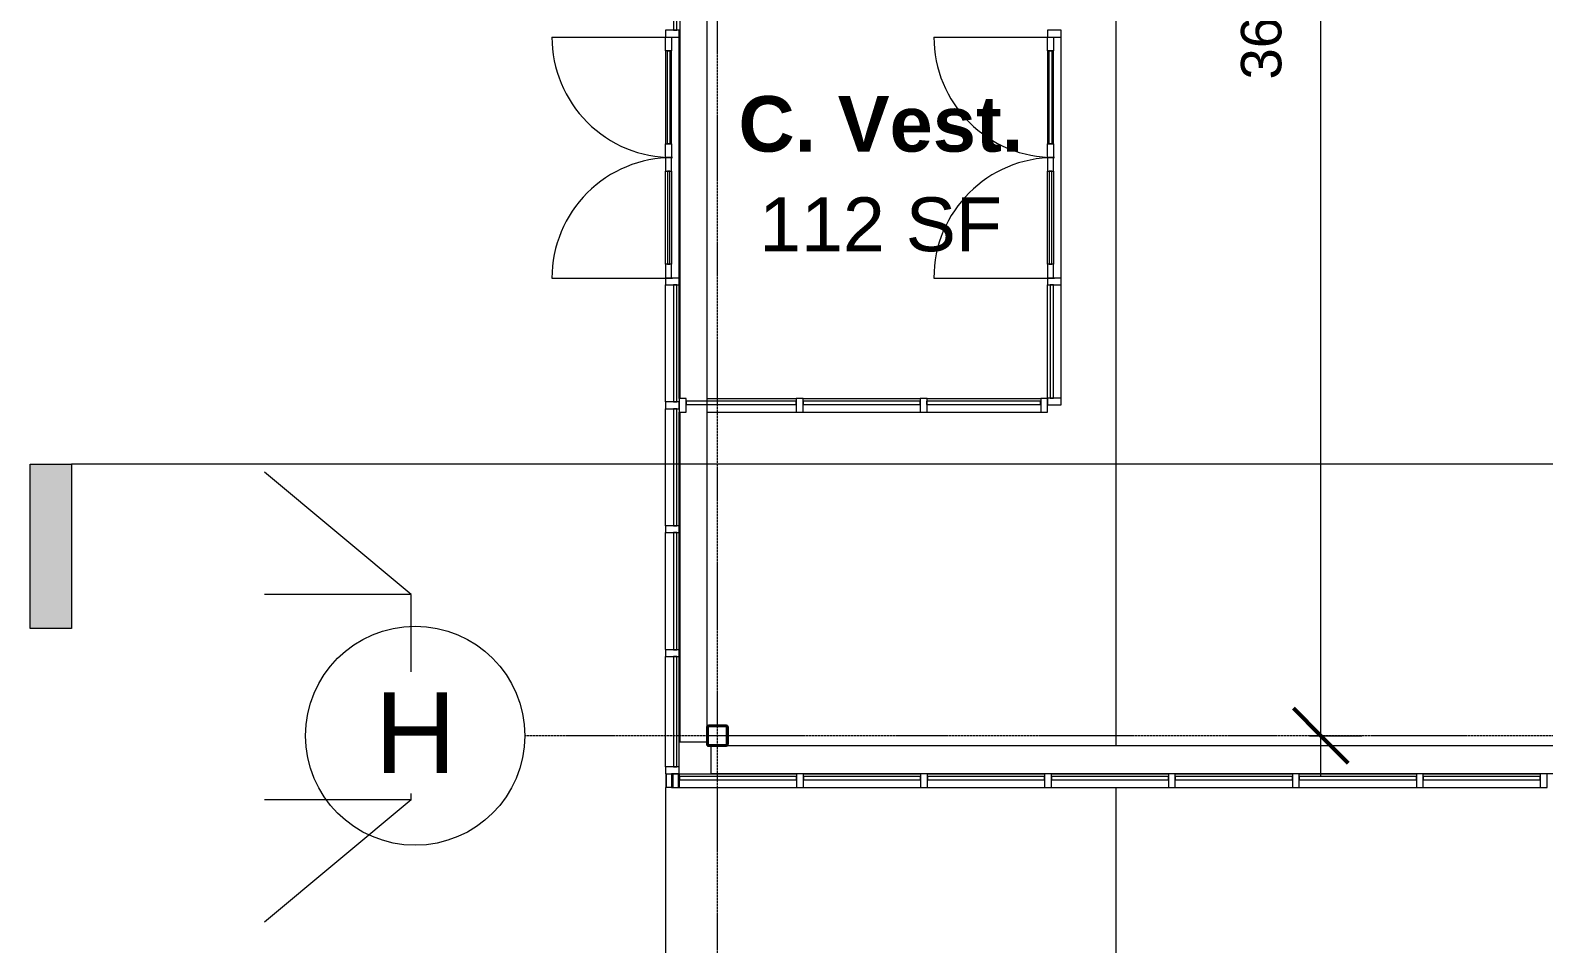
# Model space of a CAD drawing. Header units: inches. Extents: x 21806 to 26875, y -23174 to -20350.
# Drawn here: x 21872 to 22313.9, y -22845.1 to -22578.2 of the extents above; entities that cross this region are included whole.
import ezdxf

# ---------------------------------------------------------------- set-up
doc = ezdxf.new("R2010")
doc.units = ezdxf.units.IN
doc.header["$MEASUREMENT"] = 0
doc.linetypes.add('Grid Line 1_2_', pattern=[0.875, 0.5, -0.125, 0.125, -0.125])
for name, color, linetype, lineweight in [('A-ANNO-DIMS', 211, 'Continuous', 9), ('A-ANNO-DIMS-128', 211, 'Continuous', 9), ('A-DETL', 90, 'Continuous', 9), ('A-DOOR', 31, 'Continuous', 13), ('A-FLOR-OTLN', 90, 'Continuous', 9), ('A-GLAZ-CURT', 52, 'Continuous', 9), ('A-GLAZ-CWMG', 51, 'Continuous', 9), ('C-BLDG-PADS', 91, 'Continuous', 9), ('C-TOPO', 7, 'Continuous', 9), ('Conc', 7, 'Continuous', 9), ('G-ANNO-SYMB', 111, 'Continuous', 9), ('M-AREA-IDEN', 171, 'Continuous', 9), ('S-BEAM', 12, 'Continuous', 9), ('S-COLS', 52, 'Continuous', 9), ('S-GRID', 1, 'Continuous', 9), ('S-GRID-IDEN', 1, 'Continuous', 9)]:
    doc.layers.add(name, color=color, linetype=linetype, lineweight=lineweight)
doc.styles.add('Arial', font='arial.ttf', dxfattribs={"height": 11.802395})
doc.styles.add('Arial_1', font='arial.ttf', dxfattribs={"height": 23.60479})
doc.styles.add('Arial_2', font='arial.ttf', dxfattribs={"height": 15.736527})
doc.styles.add('Arial_B_1', font='arialbd.ttf', dxfattribs={"height": 16.236099})
doc.dimstyles.new('Linear_-_3_32__Arial', dxfattribs={"dimscale": 12, "dimtxt": 12, "dimasz": 1.333333, "dimexe": 1, "dimexo": 0.666667, "dimgap": 0.666667, "dimtad": 1, "dimdec": 0, "dimzin": 1, "dimdsep": 46, "dimlunit": 4, "dimtxsty": 'Arial', "dimblk1": 'OBLIQUE', "dimblk2": 'OBLIQUE', "dimsah": 1, "dimcen": 0.09, "dimdle": 1, "dimazin": 0, "dimtfac": 1, "dimtdec": 4, "dimtix": 1, "dimtmove": 0, "dimatfit": 3, "dimfxl": 1, "dimtvp": 1, "dimtfill": 1, "dimfrac": 2, "dimtolj": 1, "dimtzin": 0, "dimarcsym": 2})

# ---------------------------------------------------------------- blocks, each defined once
blk = doc.blocks.new('Girt_C - 8_D-948188-First Floor Plan')
at = {"layer": 'S-BEAM'}
for p, q in [((22061.64, -22545.05), (22061.64, -22685.8)), ((22069.64, -22686.55), (22069.64, -22545.59)), ((22061.64, -22689.8), (22061.64, -22786.18)), ((22069.64, -22687.55), (22069.64, -22686.55)), ((22069.64, -22781.77), (22069.64, -22687.55)), ((22061.83, -22786.18), (22061.64, -22786.18)), ((22069.45, -22786.18), (22061.83, -22786.18)), ((22069.64, -22786.18), (22069.45, -22786.18))]:
    blk.add_line(p, q, dxfattribs=at)
blk = doc.blocks.new('HSS-Hollow Structural Section-Column - HSS6X6X1_4-V13-First Floor Plan')
at = {"layer": 'S-COLS'}
h = blk.add_hatch(dxfattribs=at)
h.set_pattern_fill('FP_11', color=256, style=0, pattern_type=2)
h.set_pattern_definition([(225, (22072.64, -22784.303), (12.671354, -12.671354), []), (225, (22072.64, -22803.503), (12.671354, -12.671354), [])])
h.paths.add_polyline_path([(-2.53, 3), (-2.86, 2.86), (-3, 2.53), (-3, -2.53), (-2.86, -2.86), (-2.53, -3), (2.53, -3), (2.86, -2.86), (3, -2.53), (3, 2.53), (2.86, 2.86), (2.53, 3)], flags=0)
h.paths.add_polyline_path([(2.53, 2.77), (2.7, 2.7), (2.77, 2.53), (2.77, -2.53), (2.7, -2.7), (2.53, -2.77), (-2.53, -2.77), (-2.7, -2.7), (-2.77, -2.53), (-2.77, 2.53), (-2.7, 2.7), (-2.53, 2.77)], flags=0)
at = {"layer": 'S-COLS', "lineweight": 30}
for p, q in [((-3, 2.53), (-3, -2.53)), ((-2.77, -2.53), (-2.77, 2.53)), ((2.53, 3), (-2.53, 3)), ((-2.53, 2.77), (2.53, 2.77)), ((2.77, 2.53), (2.77, -2.53)), ((3, -2.53), (3, 2.53)), ((2.53, -2.77), (-2.53, -2.77)), ((-2.53, -3), (2.53, -3))]:
    blk.add_line(p, q, dxfattribs=at)
for centre, radius, start, end in [((-2.53, 2.53), 0.466, 90, 180), ((-2.53, 2.53), 0.233, 90, 180), ((2.53, 2.53), 0.466, 360, 90), ((2.53, 2.53), 0.233, 0, 90), ((-2.53, -2.53), 0.466, 180, 270), ((-2.53, -2.53), 0.233, 180, 270), ((2.53, -2.53), 0.233, 270, 360), ((2.53, -2.53), 0.466, 270, 360)]:
    blk.add_arc(centre, radius, start, end, dxfattribs=at)
blk = doc.blocks.new('Girt_C - 8_D-948186-First Floor Plan')
at = {"layer": 'S-BEAM'}
for p, q in [((22070.77, -22787.49), (22070.77, -22787.3)), ((22070.77, -22795.12), (22070.77, -22787.49)), ((22458.77, -22787.3), (22075.17, -22787.3)), ((22070.77, -22795.3), (22070.77, -22795.12)), ((22070.77, -22795.3), (22458.77, -22795.3))]:
    blk.add_line(p, q, dxfattribs=at)
blk = doc.blocks.new('System Panel - Glazed-827433-First Floor Plan')
at = {"layer": 'A-GLAZ-CURT', "lineweight": 13}
for p, q in [((17.09375, -0.25), (-17.09375, -0.25)), ((-17.09375, -0.25), (-17.09375, -1.25)), ((-17.09375, -1.25), (17.09375, -1.25)), ((17.09375, -1.25), (17.09375, -0.25))]:
    blk.add_line(p, q, dxfattribs=at)
at = {"layer": 'A-GLAZ-CURT'}
for p, q in [((-17.09375, -1.25), (-17.09375, -0.25)), ((17.09375, -0.25), (-17.09375, -0.25)), ((-17.09375, -1.25), (17.09375, -1.25)), ((17.09375, -0.25), (17.09375, -1.25))]:
    blk.add_line(p, q, dxfattribs=at)
blk = doc.blocks.new('Rectangular Mullion - Rectangular Mullion 1-769200-First Floor Plan')
at = {"layer": 'A-GLAZ-CWMG'}
for p, q in [((22387.27, -22795.43), (22421.45, -22795.43)), ((22387.27, -22799.43), (22421.45, -22799.43))]:
    blk.add_line(p, q, dxfattribs=at)
blk = doc.blocks.new('Rectangular Mullion - Rectangular Mullion 1-827436-First Floor Plan')
at = {"layer": 'A-GLAZ-CWMG', "lineweight": 20}
for p, q in [((-2, 2), (0, 2)), ((-2, -2), (-2, 2)), ((0, 2), (0, -2)), ((0, -2), (-2, -2))]:
    blk.add_line(p, q, dxfattribs=at)
blk = doc.blocks.new('Rectangular Mullion - Rectangular Mullion 1-827430-First Floor Plan')
at = {"layer": 'A-GLAZ-CWMG', "lineweight": 20}
for p, q in [((-1, 2), (1, 2)), ((-1, -2), (-1, 2)), ((1, 2), (1, -2)), ((1, -2), (-1, -2))]:
    blk.add_line(p, q, dxfattribs=at)
blk = doc.blocks.new('Door_Single_Storefront - one-827478-First Floor Plan')
at = {"layer": 'A-DOOR'}
for p, q in [((-17.59375, -35.1875), (-17.59375, 0)), ((-17.59375, -0.25), (-13.59375, -0.25)), ((-13.59375, -2), (-17.59375, -2)), ((-13.59375, -0.25), (-13.59375, -2)), ((13.59375, -0.25), (-13.59375, -0.25)), ((-13.59375, -1.5), (-13.59375, -0.75)), ((-13.59375, -0.75), (13.59375, -0.75)), ((13.59375, -1.5), (-13.59375, -1.5)), ((-13.59375, -2), (13.59375, -2)), ((13.59375, -2), (13.59375, -0.25)), ((13.59375, -0.25), (17.59375, -0.25)), ((13.59375, -0.75), (13.59375, -1.5)), ((17.59375, -2), (13.59375, -2)), ((17.59375, -0.25), (17.59375, -2))]:
    blk.add_line(p, q, dxfattribs=at)
blk.add_arc((-17.59375, 0), 35.1875, 270, 0, dxfattribs=at)
blk = doc.blocks.new('Door_Single_Storefront - one-827479-First Floor Plan')
at = {"layer": 'A-DOOR'}
for p, q in [((-17.59375, 35.1875), (-17.59375, 0)), ((-13.59375, 2), (-17.59375, 2)), ((-17.59375, 0.25), (-13.59375, 0.25)), ((-13.59375, 0.25), (-13.59375, 2)), ((-13.59375, 2), (13.59375, 2)), ((13.59375, 1.5), (-13.59375, 1.5)), ((-13.59375, 1.5), (-13.59375, 0.75)), ((-13.59375, 0.75), (13.59375, 0.75)), ((13.59375, 0.25), (-13.59375, 0.25)), ((17.59375, 2), (13.59375, 2)), ((13.59375, 2), (13.59375, 0.25)), ((13.59375, 0.75), (13.59375, 1.5)), ((13.59375, 0.25), (17.59375, 0.25)), ((17.59375, 0.25), (17.59375, 2))]:
    blk.add_line(p, q, dxfattribs=at)
blk.add_arc((-17.59375, 0), 35.1875, 360, 90, dxfattribs=at)
blk = doc.blocks.new('System Panel - Glazed-827432-First Floor Plan')
at = {"layer": 'A-GLAZ-CURT', "lineweight": 13}
for p, q in [((16.53125, -0.25), (-16.53125, -0.25)), ((-16.53125, -0.25), (-16.53125, -1.25)), ((-16.53125, -1.25), (16.53125, -1.25)), ((16.53125, -1.25), (16.53125, -0.25))]:
    blk.add_line(p, q, dxfattribs=at)
at = {"layer": 'A-GLAZ-CURT'}
for p, q in [((-16.53125, -1.25), (-16.53125, -0.25)), ((16.53125, -0.25), (-16.53125, -0.25)), ((-16.53125, -1.25), (16.53125, -1.25)), ((16.53125, -0.25), (16.53125, -1.25))]:
    blk.add_line(p, q, dxfattribs=at)
blk = doc.blocks.new('Rectangular Mullion - Rectangular Mullion 1-769212-First Floor Plan')
at = {"layer": 'A-GLAZ-CWMG'}
blk.add_line((22173.02, -22615.43), (22173.02, -22580.24), dxfattribs=at)
blk = doc.blocks.new('Rectangular Mullion - Rectangular Mullion 1-769213-First Floor Plan')
at = {"layer": 'A-GLAZ-CWMG'}
blk.add_line((22173.02, -22650.62), (22173.02, -22615.43), dxfattribs=at)
blk = doc.blocks.new('Rectangular Mullion - Rectangular Mullion 1-785049-First Floor Plan')
at = {"layer": 'A-GLAZ-CWMG'}
for p, q in [((22169.02, -22685.68), (22169.02, -22652.62)), ((22173.02, -22685.68), (22173.02, -22652.62))]:
    blk.add_line(p, q, dxfattribs=at)
blk = doc.blocks.new('Rectangular Mullion - Rectangular Mullion 1-838711-First Floor Plan')
at = {"layer": 'A-GLAZ-CWMG', "lineweight": 20}
for p, q in [((-2, 2), (0, 2)), ((-2, -2), (-2, 2)), ((0, 2), (0, -2)), ((0, -2), (-2, -2))]:
    blk.add_line(p, q, dxfattribs=at)
blk = doc.blocks.new('Rectangular Mullion - Rectangular Mullion 1-827464-First Floor Plan')
at = {"layer": 'A-GLAZ-CWMG', "lineweight": 20}
for p, q in [((-1, 2), (1, 2)), ((-1, -2), (-1, 2)), ((1, 2), (1, -2)), ((1, -2), (-1, -2))]:
    blk.add_line(p, q, dxfattribs=at)
blk = doc.blocks.new('System Panel - Glazed-827441-First Floor Plan')
at = {"layer": 'A-GLAZ-CURT', "lineweight": 13}
for p, q in [((16.59375, -0.25), (-16.59375, -0.25)), ((-16.59375, -0.25), (-16.59375, -1.25)), ((-16.59375, -1.25), (16.59375, -1.25)), ((16.59375, -1.25), (16.59375, -0.25))]:
    blk.add_line(p, q, dxfattribs=at)
at = {"layer": 'A-GLAZ-CURT'}
for p, q in [((-16.59375, -1.25), (-16.59375, -0.25)), ((16.59375, -0.25), (-16.59375, -0.25)), ((-16.59375, -1.25), (16.59375, -1.25)), ((16.59375, -0.25), (16.59375, -1.25))]:
    blk.add_line(p, q, dxfattribs=at)
blk = doc.blocks.new('System Panel - Glazed-840367-First Floor Plan')
at = {"layer": 'A-GLAZ-CURT', "lineweight": 13}
for p, q in [((16.06, -0.25), (-16.06, -0.25)), ((-16.06, -0.25), (-16.06, -1.25)), ((-16.06, -1.25), (16.06, -1.25)), ((16.06, -1.25), (16.06, -0.25))]:
    blk.add_line(p, q, dxfattribs=at)
at = {"layer": 'A-GLAZ-CURT'}
for p, q in [((-16.06, -1.25), (-16.06, -0.25)), ((9.94, -0.25), (-16.06, -0.25)), ((-16.06, -1.25), (9.94, -1.25))]:
    blk.add_line(p, q, dxfattribs=at)
blk = doc.blocks.new('Rectangular Mullion - Rectangular Mullion 1-769210-First Floor Plan')
at = {"layer": 'A-GLAZ-CWMG'}
for p, q in [((22794.39, -22495.23), (22794.39, -22528.42)), ((22798.39, -22495.23), (22798.39, -22528.42))]:
    blk.add_line(p, q, dxfattribs=at)
blk = doc.blocks.new('Rectangular Mullion - Rectangular Mullion 1-769211-First Floor Plan')
at = {"layer": 'A-GLAZ-CWMG'}
for p, q in [((22794.39, -22459.04), (22794.39, -22493.23)), ((22798.39, -22459.04), (22798.39, -22493.23))]:
    blk.add_line(p, q, dxfattribs=at)
blk = doc.blocks.new('Rectangular Mullion - Rectangular Mullion 1-840366-First Floor Plan')
at = {"layer": 'A-GLAZ-CWMG'}
for p, q in [((22069.64, -22685.8), (22095.64, -22685.8)), ((22069.64, -22689.8), (22095.64, -22689.8))]:
    blk.add_line(p, q, dxfattribs=at)
blk = doc.blocks.new('Rectangular Mullion - Rectangular Mullion 1-838588-First Floor Plan')
at = {"layer": 'A-GLAZ-CWMG', "lineweight": 20}
for p, q in [((-2, 2), (0, 2)), ((-2, -2), (-2, 2)), ((0, 2), (0, -2)), ((0, -2), (-2, -2))]:
    blk.add_line(p, q, dxfattribs=at)
blk = doc.blocks.new('Rectangular Mullion - Rectangular Mullion 1-838589-First Floor Plan')
at = {"layer": 'A-GLAZ-CWMG', "lineweight": 20}
for p, q in [((0, 2), (-2, 2)), ((-2, 2), (-2, -2)), ((0, -2), (0, 2)), ((-2, -2), (0, -2))]:
    blk.add_line(p, q, dxfattribs=at)
blk = doc.blocks.new('System Panel - Glazed-827451-First Floor Plan')
at = {"layer": 'A-GLAZ-CURT', "lineweight": 13}
for p, q in [((16.53125, 1.25), (-16.53125, 1.25)), ((-16.53125, 1.25), (-16.53125, 0.25)), ((-16.53125, 0.25), (16.53125, 0.25)), ((16.53125, 0.25), (16.53125, 1.25))]:
    blk.add_line(p, q, dxfattribs=at)
at = {"layer": 'A-GLAZ-CURT'}
for p, q in [((-16.53125, 0.25), (-16.53125, 1.25)), ((16.53125, 1.25), (-16.53125, 1.25)), ((-16.53125, 0.25), (16.53125, 0.25)), ((16.53125, 1.25), (16.53125, 0.25))]:
    blk.add_line(p, q, dxfattribs=at)
blk = doc.blocks.new('Door_Single_Storefront - one-827452-First Floor Plan')
at = {"layer": 'A-DOOR'}
for p, q in [((-17.59375, -35.1875), (-17.59375, 0)), ((-17.59375, -0.25), (-13.59375, -0.25)), ((-13.59375, -2), (-17.59375, -2)), ((-13.59375, -0.25), (-13.59375, -2)), ((13.59375, -0.25), (-13.59375, -0.25)), ((-13.59375, -1.5), (-13.59375, -0.75)), ((-13.59375, -0.75), (13.59375, -0.75)), ((13.59375, -1.5), (-13.59375, -1.5)), ((-13.59375, -2), (13.59375, -2)), ((13.59375, -2), (13.59375, -0.25)), ((13.59375, -0.25), (17.59375, -0.25)), ((13.59375, -0.75), (13.59375, -1.5)), ((17.59375, -2), (13.59375, -2)), ((17.59375, -0.25), (17.59375, -2))]:
    blk.add_line(p, q, dxfattribs=at)
blk.add_arc((-17.59375, 0), 35.1875, 270, 0, dxfattribs=at)
blk = doc.blocks.new('Door_Single_Storefront - one-827453-First Floor Plan')
at = {"layer": 'A-DOOR'}
for p, q in [((-17.59375, 35.1875), (-17.59375, 0)), ((-13.59375, 2), (-17.59375, 2)), ((-17.59375, 0.25), (-13.59375, 0.25)), ((-13.59375, 0.25), (-13.59375, 2)), ((-13.59375, 2), (13.59375, 2)), ((13.59375, 1.5), (-13.59375, 1.5)), ((-13.59375, 1.5), (-13.59375, 0.75)), ((-13.59375, 0.75), (13.59375, 0.75)), ((13.59375, 0.25), (-13.59375, 0.25)), ((17.59375, 2), (13.59375, 2)), ((13.59375, 2), (13.59375, 0.25)), ((13.59375, 0.75), (13.59375, 1.5)), ((13.59375, 0.25), (17.59375, 0.25)), ((17.59375, 0.25), (17.59375, 2))]:
    blk.add_line(p, q, dxfattribs=at)
blk.add_arc((-17.59375, 0), 35.1875, 360, 90, dxfattribs=at)
blk = doc.blocks.new('System Panel - Glazed-827454-First Floor Plan')
at = {"layer": 'A-GLAZ-CURT', "lineweight": 13}
for p, q in [((17.09375, 1.25), (-17.09375, 1.25)), ((-17.09375, 1.25), (-17.09375, 0.25)), ((-17.09375, 0.25), (17.09375, 0.25)), ((17.09375, 0.25), (17.09375, 1.25))]:
    blk.add_line(p, q, dxfattribs=at)
at = {"layer": 'A-GLAZ-CURT'}
for p, q in [((-17.09375, 0.25), (-17.09375, 1.25)), ((17.09375, 1.25), (-17.09375, 1.25)), ((-17.09375, 0.25), (17.09375, 0.25)), ((17.09375, 1.25), (17.09375, 0.25))]:
    blk.add_line(p, q, dxfattribs=at)
blk = doc.blocks.new('System Panel - Glazed-827485-First Floor Plan')
at = {"layer": 'A-GLAZ-CURT', "lineweight": 13}
for p, q in [((16.125, 1.25), (-16.125, 1.25)), ((-16.125, 1.25), (-16.125, 0.25)), ((-16.125, 0.25), (16.125, 0.25)), ((16.125, 0.25), (16.125, 1.25))]:
    blk.add_line(p, q, dxfattribs=at)
at = {"layer": 'A-GLAZ-CURT'}
for p, q in [((-16.125, 0.25), (-16.125, 1.25)), ((16.125, 1.25), (-16.125, 1.25)), ((-16.125, 0.25), (16.125, 0.25)), ((16.125, 1.25), (16.125, 0.25))]:
    blk.add_line(p, q, dxfattribs=at)
blk = doc.blocks.new('Rectangular Mullion - Rectangular Mullion 1-V38-First Floor Plan')
at = {"layer": 'A-GLAZ-CWMG'}
blk.add_line((22061.52, -22615.43), (22061.52, -22580.24), dxfattribs=at)
blk = doc.blocks.new('Rectangular Mullion - Rectangular Mullion 1-V39-First Floor Plan')
at = {"layer": 'A-GLAZ-CWMG'}
blk.add_line((22061.52, -22650.62), (22061.52, -22615.43), dxfattribs=at)
blk = doc.blocks.new('Rectangular Mullion - Rectangular Mullion 1-V40-First Floor Plan')
at = {"layer": 'A-GLAZ-CWMG'}
for p, q in [((22057.52, -22686.8), (22057.52, -22652.62)), ((22061.52, -22685.8), (22061.52, -22652.62))]:
    blk.add_line(p, q, dxfattribs=at)
blk = doc.blocks.new('Rectangular Mullion - Rectangular Mullion 1-V41-First Floor Plan')
at = {"layer": 'A-GLAZ-CWMG'}
for p, q in [((22057.52, -22722.99), (22057.52, -22688.8)), ((22061.52, -22722.99), (22061.52, -22689.8))]:
    blk.add_line(p, q, dxfattribs=at)
blk = doc.blocks.new('Rectangular Mullion - Rectangular Mullion 1-V16-First Floor Plan')
at = {"layer": 'A-GLAZ-CWMG'}
for p, q in [((24462.02, -22360.05), (24496.2, -22360.05)), ((24462.02, -22364.05), (24496.2, -22364.05))]:
    blk.add_line(p, q, dxfattribs=at)
blk = doc.blocks.new('Rectangular Mullion - Rectangular Mullion 1-827472-First Floor Plan')
at = {"layer": 'A-GLAZ-CWMG', "lineweight": 20}
for p, q in [((-2, 2), (0, 2)), ((-2, -2), (-2, 2)), ((0, 2), (0, -2)), ((0, -2), (-2, -2))]:
    blk.add_line(p, q, dxfattribs=at)
blk = doc.blocks.new('Rectangular Mullion - Rectangular Mullion 1-827470-First Floor Plan')
at = {"layer": 'A-GLAZ-CWMG', "lineweight": 20}
for p, q in [((-1, 2), (1, 2)), ((-1, -2), (-1, 2)), ((1, 2), (1, -2)), ((1, -2), (-1, -2))]:
    blk.add_line(p, q, dxfattribs=at)
blk = doc.blocks.new('Rectangular Mullion - Rectangular Mullion 1-787037-First Floor Plan')
at = {"layer": 'A-GLAZ-CWMG'}
for p, q in [((22057.52, -22793.43), (22057.52, -22761.18)), ((22061.52, -22793.43), (22061.52, -22761.18))]:
    blk.add_line(p, q, dxfattribs=at)
blk = doc.blocks.new('Grid - Grid Head - Circle-14747-First Floor Plan')
at = {"layer": 'S-GRID-IDEN'}
blk.add_circle((0, 0), 0.25, dxfattribs=at)
blk = doc.blocks.new('Section - 3_32_ x 3_8_-18514-First Floor Plan')
at = {"layer": 'G-ANNO-SYMB'}
blk.add_hatch(color=256, dxfattribs=at).paths.add_polyline_path([(0, 0.375), (0, 0), (-0.09375, 0), (-0.09375, 0.375)], flags=0)
for p, q in [((0, 0.375), (-0.09375, 0.375)), ((-0.09375, 0.375), (-0.09375, 0)), ((0, 0), (0, 0.375)), ((-0.09375, 0), (0, 0))]:
    blk.add_line(p, q, dxfattribs=at)
blk = doc.blocks.new('DIMBLOCK30-First Floor Plan')
at = {"layer": 'A-ANNO-DIMS-128'}
for p, q in [((22248.8, -22796.3), (22248.8, -22338.05)), ((22245.48, -22350.05), (22260.8, -22350.05)), ((22248.8, -22350.05), (22245.48, -22350.05)), ((22245.48, -22784.3), (22260.8, -22784.3)), ((22248.8, -22784.3), (22245.48, -22784.3))]:
    blk.add_line(p, q, dxfattribs=at)
at = {"layer": 'A-ANNO-DIMS-128', "lineweight": 50}
for p, q in [((22248.8, -22350.05), (22240.8, -22342.05)), ((22248.8, -22350.05), (22256.8, -22358.05)), ((22248.8, -22784.3), (22240.8, -22776.3)), ((22248.8, -22784.3), (22256.8, -22792.3))]:
    blk.add_line(p, q, dxfattribs=at)
at = {"layer": 'A-ANNO-DIMS-128', "color": 0, "insert": (22225.49, -22592.65), "char_height": 11.802, "width": 61.1446, "attachment_point": 1, "rotation": 90, "line_spacing_factor": 0.938532, "style": 'Arial', "bg_fill": 3, "box_fill_scale": 1.25, "bg_fill_color": 0, "bg_fill_transparency": 0}
blk.add_mtext('36\' - 2"', dxfattribs=at)
blk = doc.blocks.new('_Oblique')
at = {"color": 0, "linetype": 'ByBlock', "lineweight": -2}
blk.add_line((-0.5, -0.5), (0.5, 0.5), dxfattribs=at)

msp = doc.modelspace()

# ---------------------------------------------------------------- linework, layer by layer
at = {"layer": 'A-DETL'}
for p, q in [((22189.02, -22787.3), (22189.02, -21413.24)), ((22189.02, -22795.43), (22189.02, -22795.3)), ((22189.02, -23033.95), (22189.02, -22799.43))]:
    msp.add_line(p, q, dxfattribs=at)
at = {"layer": 'A-FLOR-OTLN'}
for p, q in [((21983.24, -22743.09), (21940.38, -22707.37)), ((21983.24, -22743.09), (21940.38, -22743.09)), ((21983.24, -22803.08), (21983.24, -22743.09)), ((21983.24, -22803.08), (21940.38, -22838.8)), ((21983.24, -22803.08), (21940.38, -22803.08))]:
    msp.add_line(p, q, dxfattribs=at)
at = {"layer": 'C-BLDG-PADS'}
for p, q in [((22057.64, -22795.43), (22057.64, -22799.3)), ((22057.64, -22799.3), (22059.27, -22799.3))]:
    msp.add_line(p, q, dxfattribs=at)
at = {"layer": 'C-TOPO'}
for q in [(22057.64, -22795.43), (22059.27, -22799.3)]:
    msp.add_line((22057.64, -22799.3), q, dxfattribs=at)
at = {"layer": 'Conc'}
msp.add_line((22057.52, -22799.43), (22057.52, -22892.07), dxfattribs=at)
at = {"layer": 'G-ANNO-SYMB'}
msp.add_line((26355.26, -22705.01), (21884.02, -22705.01), dxfattribs=at)
at = {"layer": 'S-GRID', "linetype": 'Grid Line 1_2_'}
for p, q in [((22072.64, -23162.87), (22072.64, -20779.92)), ((26875.46, -22784.3), (22016.39, -22784.3))]:
    msp.add_line(p, q, dxfattribs=at)

# ---------------------------------------------------------------- block references
at = {"layer": 'A-DOOR'}
for name, p, rotation in [('Door_Single_Storefront - one-827452-First Floor Plan', (22059.52, -22597.83), 270), ('Door_Single_Storefront - one-827478-First Floor Plan', (22171.02, -22597.83), 270), ('Door_Single_Storefront - one-827453-First Floor Plan', (22059.52, -22633.02), 90), ('Door_Single_Storefront - one-827479-First Floor Plan', (22171.02, -22633.02), 89.99999999999999)]:
    msp.add_blockref(name, p, dxfattribs=dict(at, rotation=rotation))
at = {"layer": 'A-GLAZ-CURT'}
for name, p, rotation in [('System Panel - Glazed-827451-First Floor Plan', (22059.52, -22561.71), 270), ('System Panel - Glazed-827454-First Floor Plan', (22059.52, -22669.71), 270), ('System Panel - Glazed-827432-First Floor Plan', (22171.02, -22669.15), 270), ('System Panel - Glazed-827454-First Floor Plan', (22059.52, -22705.9), 270), ('System Panel - Glazed-840367-First Floor Plan', (22079.58, -22687.8), 180), ('System Panel - Glazed-827433-First Floor Plan', (22114.73, -22687.8), 180), ('System Panel - Glazed-827441-First Floor Plan', (22150.42, -22687.8), 180), ('System Panel - Glazed-827454-First Floor Plan', (22059.52, -22742.08), 270), ('System Panel - Glazed-827485-First Floor Plan', (22059.52, -22777.3), 270), ('System Panel - Glazed-827433-First Floor Plan', (22078.67, -22797.43), 180), ('System Panel - Glazed-827433-First Floor Plan', (22114.86, -22797.43), 180), ('System Panel - Glazed-827433-First Floor Plan', (22151.05, -22797.43), 180), ('System Panel - Glazed-827433-First Floor Plan', (22187.23, -22797.43), 180), ('System Panel - Glazed-827433-First Floor Plan', (22223.42, -22797.43), 180), ('System Panel - Glazed-827433-First Floor Plan', (22259.61, -22797.43), 180), ('System Panel - Glazed-827433-First Floor Plan', (22295.8, -22797.43), 180)]:
    msp.add_blockref(name, p, dxfattribs=dict(at, rotation=rotation))
at = {"layer": 'A-GLAZ-CWMG', "extrusion": (0, 0, -1), "rotation": 270}
for name, p in [('Rectangular Mullion - Rectangular Mullion 1-827470-First Floor Plan', (-22059.52, -22579.24)), ('Rectangular Mullion - Rectangular Mullion 1-827464-First Floor Plan', (-22171.02, -22579.24)), ('Rectangular Mullion - Rectangular Mullion 1-827470-First Floor Plan', (-22059.52, -22651.62)), ('Rectangular Mullion - Rectangular Mullion 1-827464-First Floor Plan', (-22171.02, -22651.62)), ('Rectangular Mullion - Rectangular Mullion 1-827470-First Floor Plan', (-22059.52, -22687.8)), ('Rectangular Mullion - Rectangular Mullion 1-838711-First Floor Plan', (-22171.02, -22687.68)), ('Rectangular Mullion - Rectangular Mullion 1-827470-First Floor Plan', (-22059.52, -22723.99)), ('Rectangular Mullion - Rectangular Mullion 1-827470-First Floor Plan', (-22059.52, -22760.18)), ('Rectangular Mullion - Rectangular Mullion 1-827472-First Floor Plan', (-22059.52, -22795.43))]:
    msp.add_blockref(name, p, dxfattribs=at)
at = {"layer": 'A-GLAZ-CWMG'}
for name, p in [('Rectangular Mullion - Rectangular Mullion 1-V38-First Floor Plan', (0, 0)), ('Rectangular Mullion - Rectangular Mullion 1-769212-First Floor Plan', (0, 0)), ('Rectangular Mullion - Rectangular Mullion 1-V39-First Floor Plan', (0, 0)), ('Rectangular Mullion - Rectangular Mullion 1-769213-First Floor Plan', (0, 0)), ('Rectangular Mullion - Rectangular Mullion 1-V40-First Floor Plan', (0, 0)), ('Rectangular Mullion - Rectangular Mullion 1-785049-First Floor Plan', (0, 0)), ('Rectangular Mullion - Rectangular Mullion 1-V41-First Floor Plan', (0, 0)), ('Rectangular Mullion - Rectangular Mullion 1-840366-First Floor Plan', (0, 0)), ('Rectangular Mullion - Rectangular Mullion 1-838589-First Floor Plan', (22169.02, -22687.8)), ('Rectangular Mullion - Rectangular Mullion 1-787037-First Floor Plan', (0, 0)), ('Rectangular Mullion - Rectangular Mullion 1-769200-First Floor Plan', (-325.69, 0)), ('Rectangular Mullion - Rectangular Mullion 1-769200-First Floor Plan', (-289.5, 0)), ('Rectangular Mullion - Rectangular Mullion 1-769200-First Floor Plan', (-253.31, 0)), ('Rectangular Mullion - Rectangular Mullion 1-769200-First Floor Plan', (-217.12, 0)), ('Rectangular Mullion - Rectangular Mullion 1-769200-First Floor Plan', (-180.94, 0)), ('Rectangular Mullion - Rectangular Mullion 1-769200-First Floor Plan', (-144.75, 0)), ('Rectangular Mullion - Rectangular Mullion 1-769200-First Floor Plan', (-108.56, 0))]:
    msp.add_blockref(name, p, dxfattribs=at)
at = {"layer": 'A-GLAZ-CWMG', "extrusion": (0, 0, -1)}
for name, p in [('Rectangular Mullion - Rectangular Mullion 1-838588-First Floor Plan', (-22061.52, -22687.8)), ('Rectangular Mullion - Rectangular Mullion 1-827464-First Floor Plan', (-22096.64, -22687.8)), ('Rectangular Mullion - Rectangular Mullion 1-827464-First Floor Plan', (-22132.83, -22687.8)), ('Rectangular Mullion - Rectangular Mullion 1-827436-First Floor Plan', (-22059.27, -22797.43)), ('Rectangular Mullion - Rectangular Mullion 1-827430-First Floor Plan', (-22060.58, -22797.43)), ('Rectangular Mullion - Rectangular Mullion 1-827430-First Floor Plan', (-22096.77, -22797.43)), ('Rectangular Mullion - Rectangular Mullion 1-827430-First Floor Plan', (-22132.95, -22797.43)), ('Rectangular Mullion - Rectangular Mullion 1-827430-First Floor Plan', (-22169.14, -22797.43)), ('Rectangular Mullion - Rectangular Mullion 1-827430-First Floor Plan', (-22205.33, -22797.43)), ('Rectangular Mullion - Rectangular Mullion 1-827430-First Floor Plan', (-22241.52, -22797.43)), ('Rectangular Mullion - Rectangular Mullion 1-827430-First Floor Plan', (-22277.7, -22797.43)), ('Rectangular Mullion - Rectangular Mullion 1-827430-First Floor Plan', (-22313.89, -22797.43))]:
    msp.add_blockref(name, p, dxfattribs=at)
at = {"layer": 'A-GLAZ-CWMG'}
for name, p, rotation in [('Rectangular Mullion - Rectangular Mullion 1-769211-First Floor Plan', (-361.4, -45484.19), 90.0000000000043), ('Rectangular Mullion - Rectangular Mullion 1-769210-First Floor Plan', (-361.4, -45484.19), 90.00000000000863), ('Rectangular Mullion - Rectangular Mullion 1-V16-First Floor Plan', (-302.54, -47221.19), 90)]:
    msp.add_blockref(name, p, dxfattribs=dict(at, rotation=rotation))
at = {"layer": 'G-ANNO-SYMB', "extrusion": (0, 0, -1), "xscale": 127.9999999999999, "yscale": 127.9999999999999, "zscale": 127.9999999999999, "rotation": 180}
msp.add_blockref('Section - 3_32_ x 3_8_-18514-First Floor Plan', (-21884.02, -22705.01), dxfattribs=at)
at = {"layer": 'S-BEAM'}
for name in ['Girt_C - 8_D-948188-First Floor Plan', 'Girt_C - 8_D-948186-First Floor Plan']:
    msp.add_blockref(name, (0, 0), dxfattribs=at)
at = {"layer": 'S-COLS', "rotation": 180}
msp.add_blockref('HSS-Hollow Structural Section-Column - HSS6X6X1_4-V13-First Floor Plan', (22072.64, -22784.3), dxfattribs=at)
at = {"layer": 'S-GRID-IDEN', "xscale": 127.9999999999999, "yscale": 127.9999999999999, "zscale": 127.9999999999999, "rotation": 89.9999999999998}
msp.add_blockref('Grid - Grid Head - Circle-14747-First Floor Plan', (21984.39, -22784.3), dxfattribs=at)

# ---------------------------------------------------------------- texts
at = {"layer": 'M-AREA-IDEN', "attachment_point": 2, "line_spacing_factor": 0.938532}
for s, insert, char_height, width, style in [('C. Vest.', (22120.38, -22597.47), 16.236, 96.384, 'Arial_B_1'), ('112 SF', (22120.27, -22627.05), 15.737, 84.48, 'Arial_2')]:
    msp.add_mtext(s, dxfattribs=dict(at, insert=insert, char_height=char_height, width=width, style=style))

# ---------------------------------------------------------------- next in the draw order: texts
at = {"layer": 'S-GRID-IDEN', "insert": (21984.52, -22771.6), "char_height": 23.6, "width": 28.224, "attachment_point": 2, "line_spacing_factor": 0.938532, "style": 'Arial_1', "bg_fill": 3, "box_fill_scale": 1.25, "bg_fill_color": 0, "bg_fill_transparency": 0}
msp.add_mtext('H', dxfattribs=at)

# ---------------------------------------------------------------- next in the draw order: dimensions: what is measured, and where the dimension line sits
at = {"layer": 'A-ANNO-DIMS'}
dim = msp.add_linear_dim(base=(22248.8, -22350.05), p1=(22237.48, -22784.3), p2=(22237.48, -22350.05), angle=90, dimstyle='Linear_-_3_32__Arial', override={"dimpost": '<>', "dimfxl": 434.25}, dxfattribs=at)
dim.commit()
dim.dimension.update_dxf_attribs({"geometry": 'DIMBLOCK30-First Floor Plan', "text_midpoint": (22234.77, -22567.18)})

doc.saveas('drawing.dxf')
